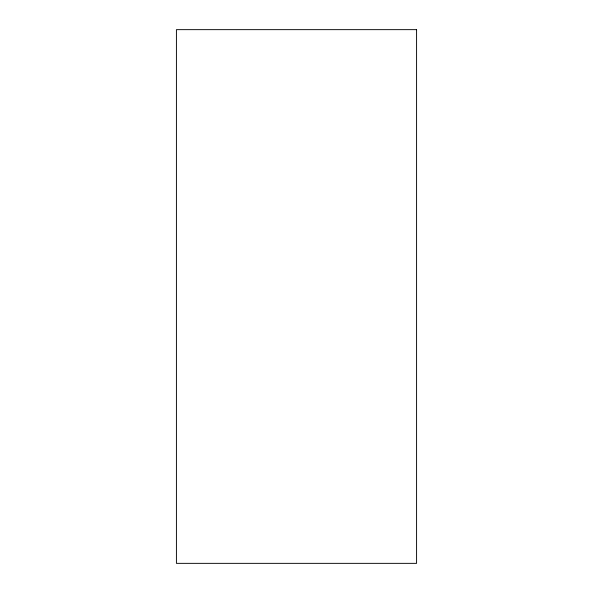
<?xml version="1.0" encoding="UTF-8"?>
<svg xmlns="http://www.w3.org/2000/svg" width="593" height="593" viewBox="0 0 593 593"><rect width="100%" height="100%" fill="white"/><g stroke="black" fill="none" stroke-linecap="round" stroke-linejoin="round"><path stroke-width="0.89" d="M416.582 29.65L176.417 29.65L176.417 563.35L416.582 563.35L416.582 29.65"/></g></svg>
